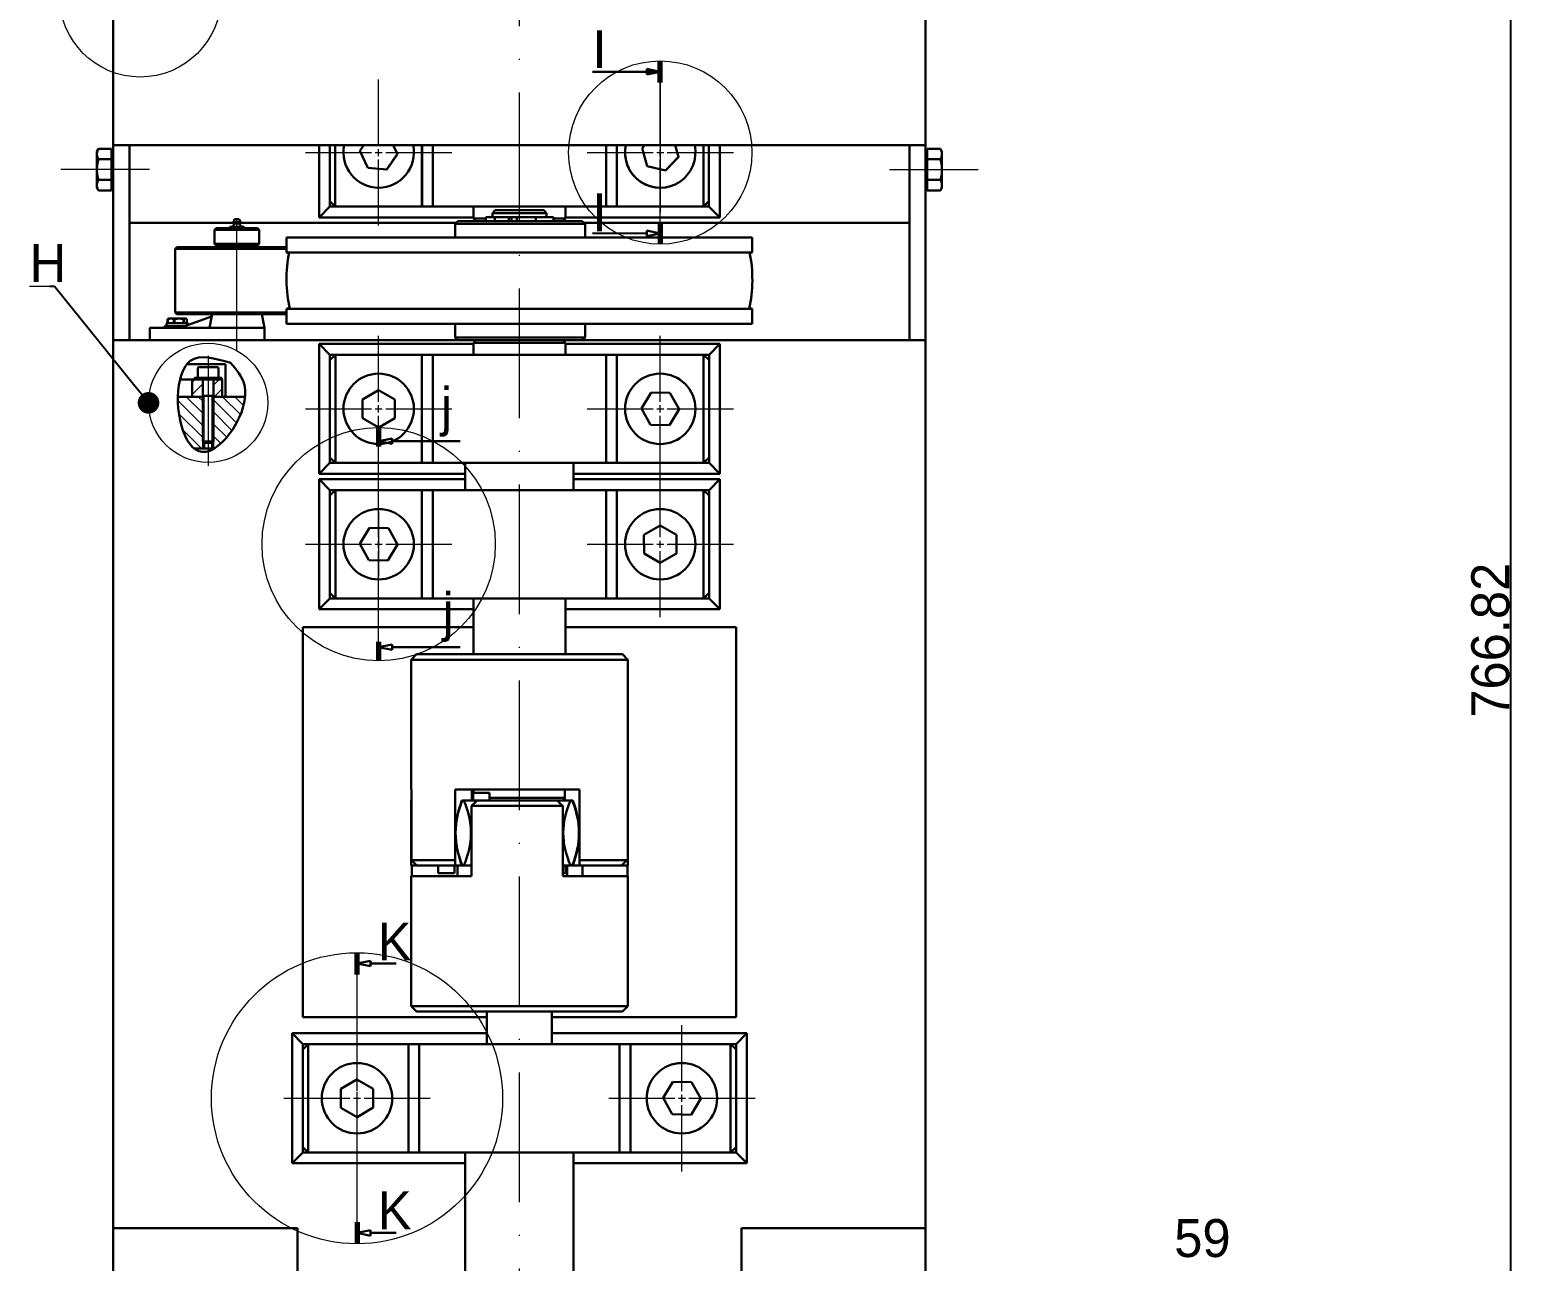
# Model space of a CAD drawing. Header units: millimetres. Extents: x 587 to 10361, y -8386 to 1488.
# Drawn here: x 3575.1 to 3712, y 557 to 670.8 of the extents above; entities that cross this region are included whole.
import ezdxf
from ezdxf import colors
from ezdxf.entities.mleader import LeaderData, LeaderLine
from ezdxf.math import Vec2, Vec3

# ---------------------------------------------------------------- set-up
doc = ezdxf.new("R2010")
doc.units = ezdxf.units.MM
doc.linetypes.add('ACAD_ISO10W100', pattern=[18, 12, -3, 0, -3])
for name, color, linetype, lineweight in [('Bgruba', 130, 'Continuous', 70), ('Cienka', 30, 'Continuous', 0), ('Gruba', 7, 'Continuous', 30), ('Kreskowanie', 10, 'Continuous', 0), ('Przekrój', 50, 'Continuous', 15), ('Symetria', 210, 'ACAD_ISO10W100', 0), ('Widoczne (ISO)', 7, 'Continuous', 30), ('Wymiar', 3, 'Continuous', 20)]:
    doc.layers.add(name, color=color, linetype=linetype, lineweight=lineweight)
doc.dimstyles.get("Standard").update_dxf_attribs({"dimtxt": 2, "dimasz": 1, "dimexe": 0.18, "dimexo": 0.0625, "dimgap": 0.09, "dimtad": 1, "dimzin": 0, "dimdsep": 46, "dimtxsty": 'Standard', "dimcen": 1, "dimadec": 0, "dimazin": 0, "dimtfac": 1, "dimtofl": 0, "dimtmove": 0, "dimatfit": 3, "dimfxl": 1, "dimtolj": 1, "dimtzin": 0, "dimarcsym": 0})
pattern_1 = [(0, (3205.7566, 470.209), (0, 3.4925), [2.54, -0.9525]), (90, (3205.7566, 470.209), (-3.4925, 2e-16), [2.54, -0.9525])]

# ---------------------------------------------------------------- blocks, each defined once
blk = doc.blocks.new('*D58')
at = {"layer": 'Defpoints', "color": 0, "transparency": 16777216}
for p in [(3642.56, 806.1), (3642.56, 422.7), (3711.81, 422.7)]:
    blk.add_point(p, dxfattribs=at)
at = {"layer": 'Wymiar', "color": 0, "lineweight": -2, "transparency": 16777216}
for p, q in [((3642.63, 806.1), (3711.99, 806.1)), ((3711.81, 805.1), (3711.81, 423.7)), ((3642.63, 422.7), (3711.99, 422.7))]:
    blk.add_line(p, q, dxfattribs=at)
at = {"layer": 'Wymiar', "color": 0, "transparency": 16777216}
for points in [[(3711.64, 805.1), (3711.97, 805.1), (3711.81, 806.1)], [(3711.64, 423.7), (3711.97, 423.7), (3711.81, 422.7)]]:
    blk.add_solid(points, dxfattribs=at)
at = {"layer": 'Wymiar', "color": 0, "transparency": 16777216, "insert": (3709.97, 614.4), "char_height": 2, "width": 11.4937, "attachment_point": 5, "rotation": 90}
blk.add_mtext('\\A1;{\\H1.75x;766.82}', dxfattribs=at)
blk = doc.blocks.new('*U61')
at = {"layer": 'Symetria', "color": 0, "transparency": 16777216}
blk.add_line((0, 1.59), (0, -8.56), dxfattribs=at)
blk = doc.blocks.new('*U100')
at = {"layer": 'Symetria', "color": 0, "transparency": 16777216}
for p, q in [((0, 0.65), (0, 6.75)), ((-6.75, 0), (-0.65, 0)), ((0.65, 0), (6.75, 0)), ((0, -6.75), (0, -0.65))]:
    blk.add_line(p, q, dxfattribs=at)
at = {"layer": 'Symetria', "color": 0, "linetype": 'Continuous', "transparency": 16777216}
for p, q in [((-0.325, 0), (0.325, 0)), ((0, -0.325), (0, 0.325))]:
    blk.add_line(p, q, dxfattribs=at)
blk = doc.blocks.new('*U101')
at = {"layer": 'Symetria', "color": 0, "transparency": 16777216}
for p, q in [((0, 0.65), (0, 6.75)), ((-6.75, 0), (-0.65, 0)), ((0.65, 0), (6.75, 0)), ((0, -6.75), (0, -0.65))]:
    blk.add_line(p, q, dxfattribs=at)
at = {"layer": 'Symetria', "color": 0, "linetype": 'Continuous', "transparency": 16777216}
for p, q in [((-0.325, 0), (0.325, 0)), ((0, -0.325), (0, 0.325))]:
    blk.add_line(p, q, dxfattribs=at)
blk = doc.blocks.new('*U102')
at = {"layer": 'Symetria', "color": 0, "transparency": 16777216}
for p, q in [((0, 0.65), (0, 6.75)), ((-6.75, 0), (-0.65, 0)), ((0.65, 0), (6.75, 0)), ((0, -6.75), (0, -0.65))]:
    blk.add_line(p, q, dxfattribs=at)
at = {"layer": 'Symetria', "color": 0, "linetype": 'Continuous', "transparency": 16777216}
for p, q in [((-0.325, 0), (0.325, 0)), ((0, -0.325), (0, 0.325))]:
    blk.add_line(p, q, dxfattribs=at)
blk = doc.blocks.new('*U103')
at = {"layer": 'Symetria', "color": 0, "transparency": 16777216}
for p, q in [((0, 0.65), (0, 6.75)), ((-6.75, 0), (-0.65, 0)), ((0.65, 0), (6.75, 0)), ((0, -6.75), (0, -0.65))]:
    blk.add_line(p, q, dxfattribs=at)
at = {"layer": 'Symetria', "color": 0, "linetype": 'Continuous', "transparency": 16777216}
for p, q in [((-0.325, 0), (0.325, 0)), ((0, -0.325), (0, 0.325))]:
    blk.add_line(p, q, dxfattribs=at)
blk = doc.blocks.new('*U104')
at = {"layer": 'Symetria', "color": 0, "transparency": 16777216}
for p, q in [((0, 0.65), (0, 6.75)), ((-6.75, 0), (-0.65, 0)), ((0.65, 0), (6.75, 0)), ((0, -6.75), (0, -0.65))]:
    blk.add_line(p, q, dxfattribs=at)
at = {"layer": 'Symetria', "color": 0, "linetype": 'Continuous', "transparency": 16777216}
for p, q in [((-0.325, 0), (0.325, 0)), ((0, -0.325), (0, 0.325))]:
    blk.add_line(p, q, dxfattribs=at)
blk = doc.blocks.new('*U105')
at = {"layer": 'Symetria', "color": 0, "transparency": 16777216}
for p, q in [((0, 0.65), (0, 6.75)), ((-6.75, 0), (-0.65, 0)), ((0.65, 0), (6.75, 0)), ((0, -6.75), (0, -0.65))]:
    blk.add_line(p, q, dxfattribs=at)
at = {"layer": 'Symetria', "color": 0, "linetype": 'Continuous', "transparency": 16777216}
for p, q in [((-0.325, 0), (0.325, 0)), ((0, -0.325), (0, 0.325))]:
    blk.add_line(p, q, dxfattribs=at)
blk = doc.blocks.new('*U106')
at = {"layer": 'Symetria', "color": 0, "transparency": 16777216}
for p, q in [((0, 0.65), (0, 6.75)), ((-6.75, 0), (-0.65, 0)), ((0.65, 0), (6.75, 0)), ((0, -6.75), (0, -0.65))]:
    blk.add_line(p, q, dxfattribs=at)
at = {"layer": 'Symetria', "color": 0, "linetype": 'Continuous', "transparency": 16777216}
for p, q in [((-0.325, 0), (0.325, 0)), ((0, -0.325), (0, 0.325))]:
    blk.add_line(p, q, dxfattribs=at)
blk = doc.blocks.new('*U107')
at = {"layer": 'Symetria', "color": 0, "transparency": 16777216}
for p, q in [((0, 0.65), (0, 6.75)), ((-6.75, 0), (-0.65, 0)), ((0.65, 0), (6.75, 0)), ((0, -6.75), (0, -0.65))]:
    blk.add_line(p, q, dxfattribs=at)
at = {"layer": 'Symetria', "color": 0, "linetype": 'Continuous', "transparency": 16777216}
for p, q in [((-0.325, 0), (0.325, 0)), ((0, -0.325), (0, 0.325))]:
    blk.add_line(p, q, dxfattribs=at)
blk = doc.blocks.new('_Dot')
at = {"color": 0, "linetype": 'ByBlock', "lineweight": -2}
blk.add_line((-0.5, 0), (-1, 0), dxfattribs=at)
at = {"color": 0, "linetype": 'ByBlock', "const_width": 0.5}
blk.add_lwpolyline([(-0.25, 0, 1), (0.25, 0, 1)], format="xyb", close=True, dxfattribs=at)
blk = doc.blocks.new('*U195')
at = {"layer": 'Symetria', "color": 0, "transparency": 16777216}
blk.add_line((-4.1, 0), (4.1, 0), dxfattribs=at)
blk = doc.blocks.new('*U196')
at = {"layer": 'Symetria', "color": 0, "transparency": 16777216}
blk.add_line((4.1, 0), (-4.1, 0), dxfattribs=at)
blk = doc.blocks.new('*U197')
at = {"layer": 'Symetria', "color": 0, "transparency": 16777216}
blk.add_line((0, -10.48), (0, 4.13), dxfattribs=at)

msp = doc.modelspace()

# ---------------------------------------------------------------- hatches: boundary and pattern name
at = {"layer": 'Gruba'}
h = msp.add_hatch(dxfattribs=at)
h.set_pattern_fill('ANGLE', color=256, scale=0.5)
h.set_pattern_definition([(0, (3233.753, 537.64), (0, 3.4925), [2.54, -0.9525]), (90, (3233.753, 537.64), (-3.4925, 2e-16), [2.54, -0.9525])])
h.paths.add_polyline_path([(3633.313, 651.974), (3632.064, 652.225), (3632.063, 651.975), (3632.063, 651.725)])
h = msp.add_hatch(dxfattribs=at)
h.set_pattern_fill('ANGLE', color=256, scale=0.5)
h.set_pattern_definition([(0, (3239.0026, 483.4647), (0, 3.4925), [2.54, -0.9525]), (90, (3239.0026, 483.4647), (-3.4925, 2e-16), [2.54, -0.9525])])
h.paths.add_polyline_path([(3607.317, 632.786), (3608.567, 632.536), (3608.567, 632.786), (3608.567, 633.036)])
h = msp.add_hatch(dxfattribs=at)
h.set_pattern_fill('ANGLE', color=256, scale=0.5)
h.set_pattern_definition([(0, (3238.999, 464.4288), (0, 3.4925), [2.54, -0.9525]), (90, (3238.999, 464.4288), (-3.4925, 2e-16), [2.54, -0.9525])])
h.paths.add_polyline_path([(3607.313, 613.751), (3608.563, 613.5), (3608.563, 613.75), (3608.564, 614)])
h = msp.add_hatch(dxfattribs=at)
h.set_pattern_fill('ANGLE', color=256, scale=0.5)
h.set_pattern_definition(pattern_1)
h.paths.add_polyline_path([(3606.567, 584.792), (3605.317, 584.543), (3606.567, 584.292), (3606.567, 584.542)])
h = msp.add_hatch(dxfattribs=at)
h.set_pattern_fill('ANGLE', color=256, scale=0.5)
h.set_pattern_definition(pattern_1)
h.paths.add_polyline_path([(3606.567, 559.415), (3606.567, 559.665), (3606.567, 559.915), (3605.317, 559.664)])
at = {"layer": 'Kreskowanie'}
h = msp.add_hatch(dxfattribs=at)
h.set_pattern_fill('ANSI31', color=256, scale=0.25)
h.set_pattern_definition([(45, (2560.91115, 382.45895), (-0.561266, 0.561266), [])])
h.paths.add_polyline_path([(3592.86, 638.475), (3592.819, 638.475), (3592.069, 638.475), (3592.069, 636.888), (3592.86, 636.888)])
h.paths.add_polyline_path([(3591.069, 638.475), (3590.498, 638.475), (3590.319, 638.475), (3590.082, 638.475), (3590.082, 636.888), (3591.069, 636.888)])
h = msp.add_hatch(dxfattribs=at)
h.set_pattern_fill('ANSI31', color=256, scale=0.25, angle=90)
h.set_pattern_definition([(135, (2560.91115, 382.45895), (-0.561266, -0.561266), [])])
edge = h.paths.add_edge_path()
edge.add_line((3591.069, 636.888), (3590.082, 636.888))
edge.add_line((3590.082, 636.888), (3588.774, 636.888))
edge.add_spline(control_points=[(3588.774, 636.888), (3588.726, 634.957), (3589.302, 632.886), (3590.272, 632.103)], knot_values=[14.0149979, 14.0149979, 14.0149979, 14.0149979, 23.2195202, 23.2195202, 23.2195202, 23.2195202], degree=3, periodic=0)
edge.add_line((3590.272, 632.103), (3591.069, 632.103))
edge.add_line((3591.069, 632.103), (3591.069, 632.748))
edge.add_line((3591.069, 632.748), (3591.069, 632.748))
edge.add_line((3591.069, 632.748), (3591.069, 636.888))
edge = h.paths.add_edge_path()
edge.add_spline(control_points=[(3592.121, 632.103), (3593.452, 632.908), (3594.816, 635.066), (3594.983, 636.888)], knot_values=[28.1741639, 28.1741639, 28.1741639, 28.1741639, 37.9588114, 37.9588114, 37.9588114, 37.9588114], degree=3, periodic=0)
edge.add_line((3594.983, 636.888), (3592.86, 636.888))
edge.add_line((3592.86, 636.888), (3592.069, 636.888))
edge.add_line((3592.069, 636.888), (3592.069, 632.748))
edge.add_line((3592.069, 632.748), (3592.069, 632.103))
edge.add_line((3592.069, 632.103), (3592.121, 632.103))
at = {"layer": 'Przekrój'}
h = msp.add_hatch(color=0, dxfattribs=at)
h.dxf.hatch_style = 1
h.paths.add_polyline_path([(3633.313, 666.903), (3632.063, 667.152), (3632.063, 666.902), (3632.064, 666.652)])

# ---------------------------------------------------------------- linework, layer by layer
at = {"layer": 'Bgruba'}
for p, q in [((3633.313, 665.903), (3633.313, 667.903)), ((3633.313, 652.974), (3633.313, 650.974)), ((3607.317, 632.286), (3607.317, 634.036)), ((3607.314, 614.251), (3607.314, 612.501)), ((3605.317, 583.543), (3605.317, 585.543)), ((3605.317, 560.664), (3605.317, 558.664))]:
    msp.add_line(p, q, dxfattribs=at)
at = {"layer": 'Cienka'}
for p, q in [((3591.191, 632.625), (3591.191, 636.975)), ((3591.946, 632.625), (3591.946, 636.975)), ((3591.069, 632.103), (3591.069, 632.748)), ((3592.069, 632.748), (3592.069, 632.103))]:
    msp.add_line(p, q, dxfattribs=at)
at = {"layer": 'Gruba'}
for p, q in [((3582.814, 660.103), (3582.814, 720.103)), ((3657.814, 720.103), (3657.814, 660.103)), ((3627.056, 666.9), (3632.063, 666.902)), ((3633.313, 666.903), (3632.063, 667.152)), ((3632.063, 667.152), (3632.063, 666.902)), ((3632.063, 666.902), (3632.064, 666.652)), ((3632.064, 666.652), (3633.313, 666.903)), ((3582.814, 642.103), (3582.814, 660.103)), ((3657.814, 660.103), (3582.814, 660.103)), ((3584.314, 642.103), (3584.314, 660.103)), ((3601.81, 660.103), (3601.81, 653.438)), ((3602.81, 660.103), (3602.81, 654.938)), ((3602.81, 654.438), (3602.81, 660.103)), ((3602.813, 654.938), (3602.813, 660.103)), ((3603.313, 660.103), (3603.313, 654.438)), ((3605.589, 659.583), (3605.95, 660.103)), ((3608.66, 660.103), (3609.041, 659.294)), ((3611.313, 654.438), (3611.313, 660.103)), ((3611.316, 654.438), (3611.316, 660.103)), ((3612.317, 660.103), (3612.317, 654.438)), ((3628.317, 654.438), (3628.317, 660.103)), ((3629.316, 660.103), (3629.316, 654.438)), ((3631.632, 659.85), (3631.875, 660.103)), ((3632.117, 658.187), (3631.632, 659.85)), ((3634.683, 660.103), (3634.997, 659.027)), ((3637.313, 654.438), (3637.313, 660.103)), ((3637.813, 660.103), (3637.813, 654.938)), ((3638.81, 653.438), (3638.81, 660.103)), ((3656.314, 642.103), (3656.314, 660.103)), ((3657.814, 642.103), (3657.814, 660.103)), ((3582.659, 659.33), (3582.814, 659.33)), ((3606.327, 658.016), (3605.589, 659.583)), ((3609.041, 659.294), (3608.053, 657.871)), ((3609.04, 659.294), (3609.041, 659.294)), ((3634.997, 659.027), (3633.8, 657.776)), ((3634.997, 659.027), (3634.997, 659.027)), ((3657.968, 659.33), (3657.814, 659.33)), ((3608.053, 657.871), (3606.327, 658.016)), ((3633.8, 657.776), (3632.117, 658.187)), ((3582.659, 656.39), (3582.814, 656.39)), ((3607.315, 656.188), (3607.313, 656.188)), ((3633.315, 656.188), (3633.313, 656.188)), ((3657.968, 656.39), (3657.814, 656.39)), ((3601.81, 653.438), (3602.81, 654.438)), ((3602.81, 654.938), (3602.813, 654.938)), ((3603.31, 654.438), (3602.81, 654.938)), ((3603.31, 654.438), (3602.81, 654.438)), ((3602.813, 654.938), (3603.313, 654.438)), ((3603.313, 654.438), (3603.31, 654.438)), ((3603.313, 654.438), (3611.313, 654.438)), ((3611.316, 654.438), (3611.313, 654.438)), ((3612.317, 654.438), (3611.316, 654.438)), ((3612.317, 654.438), (3628.317, 654.438)), ((3616.064, 653.353), (3616.064, 654.438)), ((3624.564, 653.353), (3624.564, 654.438)), ((3629.316, 654.438), (3628.317, 654.438)), ((3629.316, 654.438), (3637.313, 654.438)), ((3637.313, 654.438), (3637.813, 654.938)), ((3637.81, 654.438), (3637.313, 654.438)), ((3637.81, 654.935), (3637.81, 654.438)), ((3637.81, 654.935), (3637.81, 654.438)), ((3638.81, 653.438), (3637.81, 654.438)), ((3594.008, 653.273), (3593.897, 653.019)), ((3594.558, 653.019), (3593.897, 653.019)), ((3593.974, 652.892), (3593.897, 653.019)), ((3594.447, 653.273), (3594.008, 653.273)), ((3594.447, 653.273), (3594.558, 653.019)), ((3594.482, 652.892), (3594.558, 653.019)), ((3601.81, 653.438), (3616.064, 653.438)), ((3614.616, 653.103), (3614.366, 652.853)), ((3614.616, 653.103), (3626.116, 653.103)), ((3616.064, 653.353), (3617.215, 653.353)), ((3616.314, 653.103), (3616.064, 653.353)), ((3617.215, 653.453), (3618.028, 653.453)), ((3617.215, 653.103), (3617.215, 653.453)), ((3618.064, 654.103), (3617.814, 653.853)), ((3622.814, 653.853), (3617.814, 653.853)), ((3617.814, 653.853), (3617.814, 653.453)), ((3618.028, 653.453), (3618.795, 653.453)), ((3618.028, 653.103), (3618.028, 653.453)), ((3618.064, 654.103), (3622.564, 654.103)), ((3619.344, 653.453), (3618.795, 653.453)), ((3619.574, 653.453), (3619.344, 653.453)), ((3619.344, 653.103), (3619.344, 653.453)), ((3620.085, 653.453), (3619.574, 653.453)), ((3619.59, 653.103), (3619.59, 653.453)), ((3620.664, 653.453), (3620.085, 653.453)), ((3620.085, 653.103), (3620.085, 653.453)), ((3620.664, 653.453), (3621.749, 653.453)), ((3621.821, 653.453), (3621.749, 653.453)), ((3621.821, 653.103), (3621.821, 653.453)), ((3621.821, 653.453), (3623.465, 653.453)), ((3622.564, 654.103), (3622.814, 653.853)), ((3622.814, 653.853), (3622.814, 653.453)), ((3623.465, 653.103), (3623.465, 653.453)), ((3623.465, 653.353), (3624.564, 653.353)), ((3624.314, 653.103), (3624.564, 653.353)), ((3624.564, 653.438), (3638.81, 653.438)), ((3626.116, 653.103), (3626.366, 652.853)), ((3584.314, 652.938), (3593.945, 652.938)), ((3592.323, 652.445), (3592.164, 652.287)), ((3596.291, 652.287), (3592.164, 652.287)), ((3592.164, 651.017), (3592.164, 652.287)), ((3592.323, 652.445), (3596.133, 652.445)), ((3594.887, 652.572), (3593.568, 652.572)), ((3593.568, 652.445), (3593.568, 652.572)), ((3594.482, 652.892), (3593.974, 652.892)), ((3594.51, 652.938), (3614.451, 652.938)), ((3594.887, 652.445), (3594.887, 652.572)), ((3596.133, 652.445), (3596.291, 652.287)), ((3596.291, 651.017), (3596.291, 652.287)), ((3614.366, 652.853), (3614.366, 651.603)), ((3626.366, 652.853), (3614.366, 652.853)), ((3626.281, 652.938), (3656.314, 652.938)), ((3626.366, 652.853), (3626.366, 651.603)), ((3627.056, 651.977), (3632.063, 651.975)), ((3632.063, 651.975), (3632.064, 652.225)), ((3632.063, 651.725), (3632.063, 651.975)), ((3633.313, 651.974), (3632.063, 651.725)), ((3632.064, 652.225), (3633.313, 651.974)), ((3588.671, 650.699), (3588.513, 650.54)), ((3598.814, 650.54), (3588.513, 650.54)), ((3588.513, 650.54), (3588.513, 644.667)), ((3588.671, 650.699), (3598.814, 650.699)), ((3592.164, 651.017), (3596.291, 651.017)), ((3592.323, 650.858), (3592.164, 651.017)), ((3596.133, 650.858), (3592.323, 650.858)), ((3592.958, 650.699), (3592.958, 650.858)), ((3595.498, 650.699), (3595.498, 650.858)), ((3596.133, 650.858), (3596.291, 651.017)), ((3598.814, 651.603), (3641.814, 651.603)), ((3598.814, 651.603), (3598.814, 650.216)), ((3641.814, 651.603), (3641.814, 650.216)), ((3598.814, 650.216), (3641.814, 650.216)), ((3599.034, 650.144), (3598.814, 650.216)), ((3641.578, 650.144), (3641.799, 650.216)), ((3599.092, 645.081), (3598.814, 644.991)), ((3598.814, 644.991), (3641.814, 644.991)), ((3598.814, 644.991), (3598.814, 643.603)), ((3599.112, 644.991), (3641.516, 644.991)), ((3641.535, 645.081), (3641.814, 644.991)), ((3641.814, 644.991), (3641.814, 643.603)), ((3587.737, 643.657), (3587.737, 643.426)), ((3587.76, 643.68), (3589.684, 643.68)), ((3587.831, 643.68), (3587.831, 644.04)), ((3587.831, 644.04), (3587.84, 644.04)), ((3587.84, 644.04), (3587.84, 643.68)), ((3587.952, 644.117), (3587.883, 644.077)), ((3587.952, 644.117), (3589.492, 644.117)), ((3588.408, 643.68), (3588.408, 644.04)), ((3588.408, 644.04), (3588.45, 644.04)), ((3588.45, 644.04), (3588.45, 643.68)), ((3588.513, 644.667), (3598.814, 644.667)), ((3588.671, 644.508), (3588.513, 644.667)), ((3598.814, 644.508), (3588.671, 644.508)), ((3591.895, 644.306), (3588.982, 643.238)), ((3589.299, 643.68), (3589.299, 644.04)), ((3589.299, 644.04), (3589.333, 644.04)), ((3589.333, 644.04), (3589.333, 643.68)), ((3589.492, 644.117), (3589.561, 644.077)), ((3589.613, 643.68), (3589.613, 644.04)), ((3589.708, 643.657), (3589.708, 643.504)), ((3591.934, 644.508), (3591.688, 643.238)), ((3596.521, 644.508), (3596.768, 643.238)), ((3598.814, 643.603), (3641.814, 643.603)), ((3614.366, 643.603), (3614.366, 642.353)), ((3626.366, 643.603), (3626.366, 642.353)), ((3582.814, 642.103), (3614.616, 642.103)), ((3582.814, 642.103), (3582.814, 560.103)), ((3586.587, 643.238), (3586.182, 643.238)), ((3586.182, 643.238), (3586.182, 642.103)), ((3586.587, 643.238), (3592.093, 643.238)), ((3589.432, 643.403), (3587.551, 643.403)), ((3587.551, 643.403), (3587.551, 643.238)), ((3596.768, 643.238), (3592.093, 643.238)), ((3596.768, 643.238), (3596.768, 642.103)), ((3614.366, 642.353), (3626.366, 642.353)), ((3614.616, 642.103), (3614.366, 642.353)), ((3626.116, 642.103), (3614.616, 642.103)), ((3616.314, 642.103), (3616.064, 641.853)), ((3624.314, 642.103), (3624.564, 641.853)), ((3626.116, 642.103), (3626.366, 642.353)), ((3626.116, 642.103), (3657.814, 642.103)), ((3657.814, 642.103), (3657.814, 560.103)), ((3601.814, 641.768), (3601.814, 629.768)), ((3616.064, 641.768), (3601.814, 641.768)), ((3601.814, 641.768), (3602.814, 640.768)), ((3603.314, 640.768), (3602.814, 640.268)), ((3602.814, 640.768), (3603.314, 640.768)), ((3602.814, 640.268), (3602.814, 640.768)), ((3611.314, 640.768), (3603.314, 640.768)), ((3603.314, 640.768), (3603.314, 630.768)), ((3611.314, 640.768), (3612.314, 640.768)), ((3611.314, 630.768), (3611.314, 640.768)), ((3628.314, 640.768), (3612.314, 640.768)), ((3612.314, 640.768), (3612.314, 630.768)), ((3624.564, 641.853), (3616.064, 641.853)), ((3616.064, 641.853), (3616.064, 640.768)), ((3624.564, 641.853), (3624.564, 640.768)), ((3638.814, 641.768), (3624.564, 641.768)), ((3628.314, 640.768), (3629.314, 640.768)), ((3628.314, 630.768), (3628.314, 640.768)), ((3637.314, 640.768), (3629.314, 640.768)), ((3629.314, 640.768), (3629.314, 630.768)), ((3637.814, 640.268), (3637.314, 640.768)), ((3637.314, 630.768), (3637.314, 640.768)), ((3637.314, 640.768), (3637.814, 640.768)), ((3638.814, 641.768), (3637.814, 640.768)), ((3637.814, 640.768), (3637.814, 640.268)), ((3638.814, 629.768), (3638.814, 641.768)), ((3593.162, 639.88), (3589.597, 639.88)), ((3590.619, 639.525), (3590.619, 638.625)), ((3590.719, 639.625), (3592.419, 639.625)), ((3592.519, 639.525), (3592.519, 638.625)), ((3593.162, 636.888), (3593.162, 639.88)), ((3602.814, 631.268), (3602.814, 640.268)), ((3637.814, 640.268), (3637.814, 631.268)), ((3590.082, 638.475), (3588.973, 638.475)), ((3590.319, 638.475), (3590.082, 638.475)), ((3590.082, 638.475), (3590.082, 636.888)), ((3590.319, 638.625), (3592.819, 638.625)), ((3590.319, 638.475), (3590.319, 638.625)), ((3590.319, 638.475), (3590.498, 638.475)), ((3590.498, 638.475), (3592.069, 638.475)), ((3591.069, 638.475), (3591.069, 632.748)), ((3592.069, 638.475), (3592.069, 632.748)), ((3592.069, 638.475), (3592.819, 638.475)), ((3592.819, 638.475), (3592.819, 638.625)), ((3592.86, 638.475), (3592.819, 638.475)), ((3592.86, 636.888), (3592.86, 638.475)), ((3590.082, 636.888), (3588.774, 636.888)), ((3590.082, 636.888), (3591.069, 636.888)), ((3591.069, 636.975), (3592.069, 636.975)), ((3592.069, 636.888), (3592.069, 632.748)), ((3592.069, 636.888), (3592.86, 636.888)), ((3592.86, 636.888), (3594.983, 636.888)), ((3605.812, 636.632), (3607.31, 637.501)), ((3605.815, 634.899), (3605.812, 636.632)), ((3607.31, 637.501), (3608.812, 636.637)), ((3608.812, 636.637), (3608.815, 634.905)), ((3631.582, 635.801), (3632.476, 637.284)), ((3632.476, 637.284), (3634.207, 637.252)), ((3634.207, 637.252), (3635.045, 635.736)), ((3632.42, 634.285), (3631.582, 635.801)), ((3635.045, 635.736), (3634.152, 634.253)), ((3607.317, 634.036), (3605.815, 634.899)), ((3608.815, 634.905), (3607.317, 634.036)), ((3634.152, 634.253), (3632.42, 634.285)), ((3591.069, 632.748), (3592.069, 632.748)), ((3591.191, 632.625), (3591.069, 632.748)), ((3591.946, 632.625), (3591.191, 632.625)), ((3591.191, 632.625), (3591.191, 632.103)), ((3591.946, 632.625), (3592.069, 632.748)), ((3591.946, 632.625), (3591.946, 632.103)), ((3607.317, 632.786), (3608.567, 633.036)), ((3608.567, 632.536), (3607.317, 632.786)), ((3608.567, 633.036), (3608.567, 632.786)), ((3614.829, 632.785), (3608.567, 632.786)), ((3608.567, 632.786), (3608.567, 632.536)), ((3591.069, 632.103), (3590.272, 632.103)), ((3592.069, 632.103), (3591.069, 632.103)), ((3592.069, 632.103), (3592.121, 632.103)), ((3602.814, 631.268), (3603.314, 630.768)), ((3602.814, 630.768), (3602.814, 631.268)), ((3637.314, 630.768), (3637.814, 631.268)), ((3637.814, 631.268), (3637.814, 630.768)), ((3602.814, 630.768), (3601.814, 629.768)), ((3601.814, 629.768), (3615.314, 629.768)), ((3603.314, 630.768), (3602.814, 630.768)), ((3603.314, 630.768), (3611.314, 630.768)), ((3612.314, 630.768), (3611.314, 630.768)), ((3612.314, 630.768), (3628.314, 630.768)), ((3615.314, 630.768), (3615.314, 628.268)), ((3625.314, 630.768), (3625.314, 628.268)), ((3625.314, 629.768), (3638.814, 629.768)), ((3629.314, 630.768), (3628.314, 630.768)), ((3629.314, 630.768), (3637.314, 630.768)), ((3637.814, 630.768), (3637.314, 630.768)), ((3638.814, 629.768), (3637.814, 630.768)), ((3601.814, 629.268), (3601.814, 617.268)), ((3615.314, 629.268), (3601.814, 629.268)), ((3601.814, 629.268), (3602.814, 628.268)), ((3638.814, 629.268), (3625.314, 629.268)), ((3638.814, 629.268), (3637.814, 628.268)), ((3638.814, 617.268), (3638.814, 629.268)), ((3603.314, 628.268), (3602.814, 627.768)), ((3602.814, 628.268), (3603.314, 628.268)), ((3602.814, 627.768), (3602.814, 628.268)), ((3602.814, 618.768), (3602.814, 627.768)), ((3611.314, 628.268), (3603.314, 628.268)), ((3603.314, 628.268), (3603.314, 618.268)), ((3611.314, 628.268), (3612.314, 628.268)), ((3611.314, 618.268), (3611.314, 628.268)), ((3628.314, 628.268), (3612.314, 628.268)), ((3612.314, 628.268), (3612.314, 618.268)), ((3628.314, 628.268), (3629.314, 628.268)), ((3628.314, 618.268), (3628.314, 628.268)), ((3637.314, 628.268), (3629.314, 628.268)), ((3629.314, 628.268), (3629.314, 618.268)), ((3637.814, 627.768), (3637.314, 628.268)), ((3637.314, 618.268), (3637.314, 628.268)), ((3637.314, 628.268), (3637.814, 628.268)), ((3637.814, 628.268), (3637.814, 627.768)), ((3637.814, 627.768), (3637.814, 618.768)), ((3605.582, 623.301), (3606.476, 624.784)), ((3606.476, 624.784), (3608.207, 624.752)), ((3608.207, 624.752), (3609.045, 623.236)), ((3631.812, 624.132), (3633.31, 625.001)), ((3633.31, 625.001), (3634.812, 624.137)), ((3606.42, 621.785), (3605.582, 623.301)), ((3609.045, 623.236), (3608.152, 621.753)), ((3631.815, 622.399), (3631.812, 624.132)), ((3634.812, 624.137), (3634.815, 622.405)), ((3608.152, 621.753), (3606.42, 621.785)), ((3633.317, 621.536), (3631.815, 622.399)), ((3634.815, 622.405), (3633.317, 621.536)), ((3601.814, 617.268), (3602.814, 618.268)), ((3602.814, 618.768), (3603.314, 618.268)), ((3602.814, 618.268), (3602.814, 618.768)), ((3603.314, 618.268), (3602.814, 618.268)), ((3603.314, 618.268), (3611.314, 618.268)), ((3612.314, 618.268), (3611.314, 618.268)), ((3612.314, 618.268), (3628.314, 618.268)), ((3616.064, 618.268), (3616.064, 613.103)), ((3624.564, 618.268), (3624.564, 613.103)), ((3629.314, 618.268), (3628.314, 618.268)), ((3629.314, 618.268), (3637.314, 618.268)), ((3637.314, 618.268), (3637.814, 618.768)), ((3637.814, 618.268), (3637.314, 618.268)), ((3637.814, 618.768), (3637.814, 618.268)), ((3637.814, 618.268), (3638.814, 617.268)), ((3601.814, 617.268), (3616.064, 617.268)), ((3624.564, 617.268), (3638.814, 617.268)), ((3600.314, 579.603), (3600.314, 615.603)), ((3600.314, 615.603), (3616.064, 615.603)), ((3624.564, 615.603), (3640.314, 615.603)), ((3640.314, 615.603), (3640.314, 579.603)), ((3607.313, 613.751), (3608.564, 614)), ((3608.563, 613.5), (3607.313, 613.751)), ((3608.564, 614), (3608.563, 613.75)), ((3614.829, 613.748), (3608.563, 613.75)), ((3608.563, 613.75), (3608.563, 613.5)), ((3610.814, 613.103), (3610.314, 612.603)), ((3630.314, 612.603), (3610.314, 612.603)), ((3610.314, 600.603), (3610.314, 612.603)), ((3629.814, 613.103), (3610.814, 613.103)), ((3629.814, 613.103), (3630.314, 612.603)), ((3630.306, 594.262), (3630.314, 612.603)), ((3610.334, 600.603), (3610.314, 600.603)), ((3610.334, 600.603), (3610.334, 594.103)), ((3614.371, 594.103), (3614.371, 600.603)), ((3625.861, 600.603), (3614.371, 600.603)), ((3615.913, 600.603), (3615.913, 599.603)), ((3617.548, 600.303), (3616.048, 600.303)), ((3616.048, 600.303), (3616.048, 599.603)), ((3616.064, 600.603), (3616.064, 600.303)), ((3617.548, 600.303), (3617.548, 599.603)), ((3617.548, 599.853), (3624.512, 599.853)), ((3624.314, 599.603), (3624.512, 599.802)), ((3624.512, 599.603), (3624.512, 600.603)), ((3625.861, 600.603), (3625.861, 594.103)), ((3610.334, 599.603), (3610.315, 599.603)), ((3615.028, 599.603), (3615.004, 599.603)), ((3615.028, 599.603), (3615.185, 599.603)), ((3616.411, 599.603), (3615.185, 599.603)), ((3615.882, 599.103), (3615.882, 592.603)), ((3615.882, 599.103), (3624.307, 599.103)), ((3616.411, 599.603), (3623.794, 599.603)), ((3625.022, 599.603), (3623.794, 599.603)), ((3624.307, 592.603), (3624.307, 599.103)), ((3625.022, 599.603), (3625.183, 599.603)), ((3625.237, 599.603), (3625.183, 599.603)), ((3610.861, 593.603), (3610.315, 593.603)), ((3614.371, 594.103), (3610.334, 594.103)), ((3610.377, 592.603), (3610.377, 593.603)), ((3614.398, 593.603), (3610.861, 593.603)), ((3612.816, 593.603), (3612.816, 592.903)), ((3614.316, 592.903), (3612.816, 592.903)), ((3614.316, 593.603), (3614.316, 592.903)), ((3615.004, 593.603), (3614.398, 593.603)), ((3614.581, 593.603), (3614.581, 592.603)), ((3615.028, 593.603), (3615.004, 593.603)), ((3615.028, 593.603), (3615.185, 593.603)), ((3615.882, 593.603), (3615.185, 593.603)), ((3625.022, 593.603), (3624.307, 593.603)), ((3624.579, 592.903), (3624.307, 592.903)), ((3624.579, 593.603), (3624.579, 592.903)), ((3624.714, 593.603), (3624.714, 592.603)), ((3625.022, 593.603), (3625.183, 593.603)), ((3625.237, 593.603), (3625.183, 593.603)), ((3625.863, 593.603), (3625.237, 593.603)), ((3630.25, 594.103), (3625.861, 594.103)), ((3629.709, 593.603), (3625.863, 593.603)), ((3626.125, 592.603), (3626.125, 593.603)), ((3630.308, 593.603), (3629.709, 593.603)), ((3630.293, 593.603), (3630.293, 592.603)), ((3630.308, 593.603), (3630.312, 593.603)), ((3610.314, 592.603), (3615.882, 592.603)), ((3610.314, 592.603), (3610.314, 580.603)), ((3624.307, 592.603), (3630.314, 592.603)), ((3630.314, 592.603), (3630.314, 580.603)), ((3605.317, 584.543), (3606.567, 584.792)), ((3606.567, 584.792), (3606.567, 584.542)), ((3606.567, 584.292), (3605.317, 584.543)), ((3608.936, 584.541), (3606.567, 584.542)), ((3606.567, 584.542), (3606.567, 584.292)), ((3610.314, 580.603), (3630.314, 580.603)), ((3610.814, 580.103), (3610.314, 580.603)), ((3629.814, 580.103), (3630.314, 580.603)), ((3617.314, 579.603), (3600.314, 579.603)), ((3610.814, 580.103), (3629.814, 580.103)), ((3617.314, 580.103), (3617.314, 577.103)), ((3623.314, 580.103), (3623.314, 577.103)), ((3640.314, 579.603), (3623.314, 579.603)), ((3617.314, 578.103), (3599.314, 578.103)), ((3599.314, 578.103), (3600.314, 577.103)), ((3599.314, 578.103), (3599.314, 566.103)), ((3641.314, 578.103), (3623.314, 578.103)), ((3641.314, 578.103), (3640.314, 577.103)), ((3641.314, 566.103), (3641.314, 578.103)), ((3600.814, 577.103), (3600.314, 576.603)), ((3600.314, 577.103), (3600.814, 577.103)), ((3600.314, 576.603), (3600.314, 577.103)), ((3600.314, 567.603), (3600.314, 576.603)), ((3610.064, 577.103), (3600.814, 577.103)), ((3600.814, 577.103), (3600.814, 567.103)), ((3610.064, 577.103), (3611.064, 577.103)), ((3610.064, 567.103), (3610.064, 577.103)), ((3629.564, 577.103), (3611.064, 577.103)), ((3611.064, 577.103), (3611.064, 567.103)), ((3629.564, 577.103), (3630.564, 577.103)), ((3629.564, 567.103), (3629.564, 577.103)), ((3639.814, 577.103), (3630.564, 577.103)), ((3630.564, 577.103), (3630.564, 567.103)), ((3640.314, 576.603), (3639.814, 577.103)), ((3639.814, 567.103), (3639.814, 577.103)), ((3639.814, 577.103), (3640.314, 577.103)), ((3640.314, 577.103), (3640.314, 576.603)), ((3640.314, 576.603), (3640.314, 567.603)), ((3603.812, 572.967), (3605.31, 573.836)), ((3605.31, 573.836), (3606.812, 572.972)), ((3633.582, 572.136), (3634.476, 573.619)), ((3634.476, 573.619), (3636.207, 573.587)), ((3603.815, 571.234), (3603.812, 572.967)), ((3606.812, 572.972), (3606.815, 571.24)), ((3636.207, 573.587), (3637.045, 572.071)), ((3605.317, 570.371), (3603.815, 571.234)), ((3606.815, 571.24), (3605.317, 570.371)), ((3634.42, 570.62), (3633.582, 572.136)), ((3637.045, 572.071), (3636.152, 570.588)), ((3636.152, 570.588), (3634.42, 570.62)), ((3599.314, 566.103), (3600.314, 567.103)), ((3600.314, 567.603), (3600.814, 567.103)), ((3600.314, 567.103), (3600.314, 567.603)), ((3600.814, 567.103), (3600.314, 567.103)), ((3600.814, 567.103), (3610.064, 567.103)), ((3611.064, 567.103), (3610.064, 567.103)), ((3611.064, 567.103), (3629.564, 567.103)), ((3615.314, 567.103), (3615.314, 546.537)), ((3625.314, 567.103), (3625.314, 546.537)), ((3630.564, 567.103), (3629.564, 567.103)), ((3630.564, 567.103), (3639.814, 567.103)), ((3639.814, 567.103), (3640.314, 567.603)), ((3640.314, 567.103), (3639.814, 567.103)), ((3640.314, 567.603), (3640.314, 567.103)), ((3640.314, 567.103), (3641.314, 566.103)), ((3599.314, 566.103), (3615.314, 566.103)), ((3625.314, 566.103), (3641.314, 566.103)), ((3599.814, 560.103), (3582.814, 560.103)), ((3582.814, 560.103), (3582.814, 544.448)), ((3599.814, 541.037), (3599.814, 560.103)), ((3606.567, 559.915), (3605.317, 559.664)), ((3606.567, 559.665), (3606.567, 559.915)), ((3657.814, 560.103), (3640.814, 560.103)), ((3640.814, 560.103), (3640.814, 541.037)), ((3657.814, 544.448), (3657.814, 560.103)), ((3605.317, 559.664), (3606.567, 559.415)), ((3608.936, 559.666), (3606.567, 559.665)), ((3606.567, 559.415), (3606.567, 559.665))]:
    msp.add_line(p, q, dxfattribs=at)
for centre in [(3607.314, 635.768), (3633.314, 635.768), (3607.314, 623.268), (3633.314, 623.268), (3605.314, 572.103), (3635.314, 572.103)]:
    msp.add_circle(centre, 3.25, dxfattribs=at)
for centre, radius, start, end in [((3607.313, 659.438), 3.25, 168.19301, 270.00003), ((3607.313, 659.438), 3.25, 270.00003, 11.80698), ((3633.313, 659.438), 3.25, 168.19301, 270.00003), ((3633.313, 659.438), 3.25, 168.19302, 11.80698), ((3593.656, 652.89), 0.318, 270, 0.28648), ((3594.799, 652.89), 0.318, 179.71352, 270), ((3611.655, 647.756), 12.845, 168.95895, 192.43047), ((3629.316, 647.716), 12.5, 347.40954, 11.53696), ((3587.76, 643.657), 0.0231, 90, 180), ((3587.76, 643.426), 0.0231, 180, 270), ((3589.684, 643.657), 0.0231, 0, 90), ((3590.719, 639.525), 0.1, 90, 180), ((3592.419, 639.525), 0.1, 0, 90)]:
    msp.add_arc(centre, radius, start, end, dxfattribs=at)
for points, weights in [([(3609.04, 659.294), (3608.836, 659.728), (3608.659, 660.103)], [1, 1.08011468873, 1.07725147166]), ([(3634.997, 659.027), (3634.829, 659.6), (3634.683, 660.103)], [1, 1.10172335224, 1.06967030655]), ([(3608.052, 657.871), (3608.546, 658.583), (3609.04, 659.294)], [1.0000095776, 1.15469574943, 1]), ([(3633.799, 657.776), (3634.398, 658.402), (3634.997, 659.027)], [1.00002725781, 1.15468690827, 1]), ([(3587.831, 644.04), (3587.858, 644.063), (3587.883, 644.077)], [1.75202501937, 1.79396171089, 1.82142402557]), ([(3588.408, 644.04), (3588.124, 644.16), (3587.84, 644.04)], [1.75202501937, 1.99503183281, 1.75202501937]), ([(3589.299, 644.04), (3588.874, 644.16), (3588.45, 644.04)], [1.75202501937, 1.99503183281, 1.75202501937]), ([(3589.613, 644.04), (3589.473, 644.16), (3589.333, 644.04)], [1.75202501937, 1.99503183281, 1.75202501937])]:
    msp.add_rational_spline(points, weights, degree=2, dxfattribs=at)
msp.add_spline([(3593.641, 640.009), (3589.922, 640.2), (3588.973, 638.475), (3591.015, 631.784), (3594.917, 637.977), (3593.641, 640.009)], degree=3, dxfattribs=at)
for points, knots in [([(3610.321, 594.262), (3610.323, 594.566), (3610.323, 594.876), (3610.317, 595.934), (3610.312, 596.685), (3610.321, 597.939), (3610.325, 598.448), (3610.321, 598.944)], [0, 0, 0, 0, 0.18542719, 0.18542719, 0.63546063, 0.63546063, 0.93834886, 0.93834886, 0.93834886, 0.93834886]), ([(3615.004, 593.603), (3614.657, 594.514), (3614.439, 595.496), (3614.407, 597.31), (3614.54, 598.159), (3614.85, 599.178), (3614.924, 599.392), (3615.004, 599.603)], [0, 0, 0, 0, 0.5852725, 0.5852725, 1.0885325, 1.0885325, 1.2243666, 1.2243666, 1.2243666, 1.2243666]), ([(3625.237, 599.603), (3625.59, 598.681), (3625.808, 597.685), (3625.83, 595.851), (3625.691, 594.996), (3625.379, 593.992), (3625.311, 593.796), (3625.237, 593.603)], [0, 0, 0, 0, 0.5930443, 0.5930443, 1.100147, 1.100147, 1.2242252, 1.2242252, 1.2242252, 1.2242252])]:
    msp.add_open_spline(points, degree=3, knots=knots, dxfattribs=at)
for points in [[(3610.315, 599.603), (3610.336, 597.603), (3610.336, 595.603), (3610.315, 593.603)], [(3615.028, 599.603), (3614.219, 597.603), (3614.219, 595.603), (3615.028, 593.603)], [(3615.185, 599.603), (3616.04, 597.603), (3616.04, 595.603), (3615.185, 593.603)], [(3616.411, 599.603), (3616.241, 599.434), (3616.064, 599.267), (3615.882, 599.103)], [(3623.794, 599.603), (3623.958, 599.434), (3624.13, 599.267), (3624.307, 599.103)], [(3625.022, 599.603), (3624.145, 597.603), (3624.145, 595.603), (3625.022, 593.603)], [(3625.183, 599.603), (3626.018, 597.603), (3626.018, 595.603), (3625.183, 593.603)], [(3630.306, 594.262), (3630.308, 594.043), (3630.31, 593.823), (3630.312, 593.603)], [(3610.861, 593.603), (3610.682, 593.773), (3610.506, 593.94), (3610.334, 594.103)], [(3614.398, 593.603), (3614.379, 593.773), (3614.37, 593.94), (3614.371, 594.103)], [(3625.861, 594.103), (3625.872, 593.94), (3625.873, 593.773), (3625.863, 593.603)], [(3629.709, 593.603), (3629.893, 593.773), (3630.074, 593.94), (3630.25, 594.103)]]:
    msp.add_open_spline(points, degree=3, dxfattribs=at)
at = {"layer": 'Przekrój'}
for centre, radius in [((3585.307, 673.863), 7.452), ((3633.313, 659.438), 8.464), ((3591.569, 636.321), 5.502), ((3607.314, 623.268), 10.768), ((3605.314, 572.103), 13.439)]:
    msp.add_circle(centre, radius, dxfattribs=at)
at = {"layer": 'Symetria'}
for p, q in [((3620.314, 417.695), (3620.314, 811.103)), ((3633.313, 665.903), (3633.313, 652.938)), ((3607.314, 614.251), (3607.317, 632.286)), ((3605.317, 560.664), (3605.317, 583.543))]:
    msp.add_line(p, q, dxfattribs=at)
at = {"layer": 'Widoczne (ISO)'}
for p, q in [((3581.301, 659.519), (3581.45, 659.776)), ((3581.301, 659.297), (3581.301, 659.519)), ((3581.301, 657.86), (3581.301, 659.297)), ((3582.659, 659.776), (3581.45, 659.776)), ((3582.659, 658.818), (3581.45, 658.818)), ((3582.659, 658.818), (3582.659, 659.776)), ((3582.659, 656.902), (3582.659, 658.818)), ((3657.968, 659.776), (3659.178, 659.776)), ((3657.968, 658.818), (3657.968, 659.776)), ((3657.968, 658.818), (3659.178, 658.818)), ((3657.968, 656.902), (3657.968, 658.818)), ((3659.326, 659.519), (3659.178, 659.776)), ((3659.326, 659.297), (3659.326, 659.519)), ((3659.326, 657.86), (3659.326, 659.297)), ((3581.301, 656.423), (3581.301, 657.86)), ((3659.326, 656.423), (3659.326, 657.86)), ((3581.301, 656.201), (3581.301, 656.423)), ((3581.301, 656.201), (3581.45, 655.944)), ((3582.659, 656.902), (3581.45, 656.902)), ((3582.659, 655.944), (3581.45, 655.944)), ((3582.659, 655.944), (3582.659, 656.902)), ((3657.968, 656.902), (3659.178, 656.902)), ((3657.968, 655.944), (3657.968, 656.902)), ((3657.968, 655.944), (3659.178, 655.944)), ((3659.326, 656.201), (3659.178, 655.944)), ((3659.326, 656.201), (3659.326, 656.423))]:
    msp.add_line(p, q, dxfattribs=at)
for points in [[(3581.301, 659.297), (3581.301, 659.519), (3581.45, 659.776)], [(3581.45, 658.818), (3581.301, 659.075), (3581.301, 659.297)], [(3581.301, 657.86), (3581.301, 658.305), (3581.45, 658.818)], [(3659.326, 659.297), (3659.326, 659.519), (3659.178, 659.776)], [(3659.178, 658.818), (3659.326, 659.075), (3659.326, 659.297)], [(3659.326, 657.86), (3659.326, 658.305), (3659.178, 658.818)], [(3581.45, 656.902), (3581.301, 657.415), (3581.301, 657.86)], [(3659.178, 656.902), (3659.326, 657.415), (3659.326, 657.86)], [(3581.301, 656.423), (3581.301, 656.645), (3581.45, 656.902)], [(3581.45, 655.944), (3581.301, 656.201), (3581.301, 656.423)], [(3659.326, 656.423), (3659.326, 656.645), (3659.178, 656.902)], [(3659.178, 655.944), (3659.326, 656.201), (3659.326, 656.423)]]:
    msp.add_rational_spline(points, [1, 1.0379548493, 1], degree=2, dxfattribs=at)
at = {"layer": 'Wymiar'}
msp.add_line((3577.03, 647.053), (3575.09, 647.053), dxfattribs=at)

# ---------------------------------------------------------------- block references
at = {"layer": 'Symetria'}
for name, p in [('*U106', (3607.313, 659.438)), ('*U107', (3633.313, 659.438)), ('*U196', (3582.054, 657.86)), ('*U195', (3658.573, 657.86)), ('*U197', (3594.228, 651.652)), ('*U104', (3607.314, 635.768)), ('*U105', (3633.314, 635.768)), ('*U61', (3591.569, 639.075)), ('*U103', (3607.314, 623.268)), ('*U102', (3633.314, 623.268)), ('*U100', (3605.314, 572.103)), ('*U101', (3635.314, 572.103))]:
    msp.add_blockref(name, p, dxfattribs=at)

# ---------------------------------------------------------------- texts
at = {"layer": 'Wymiar', "char_height": 3.5, "attachment_point": 1}
for s, width, insert in [('I', 2.04719, (3627.056, 670.731)), ('I', 2.04719, (3627.056, 655.659)), ('H', 2.31973, (3575.09, 650.979)), ('j', 1.58048, (3613.052, 637.753)), ('j', 1.58048, (3613.215, 618.796)), ('K', 1.71125, (3607.225, 588.328)), ('K', 1.71125, (3607.225, 563.501)), ('59', 6.04351, (3680.768, 560.942))]:
    msp.add_mtext_dynamic_manual_height_columns(s, width=width, gutter_width=12.5, heights=[0], dxfattribs=dict(at, insert=insert))

# ---------------------------------------------------------------- dimensions: what is measured, and where the dimension line sits
at = {"layer": 'Wymiar'}
dim = msp.add_linear_dim(base=(3711.807, 422.695), p1=(3642.564, 806.103), p2=(3642.564, 422.695), angle=90, text='{\\H1.75x;766.82}', dimstyle='Standard', dxfattribs=at)
dim.commit()
dim.dimension.update_dxf_attribs({"geometry": '*D58', "text_midpoint": (3711.807, 614.399), "dimtype": 160})

# ---------------------------------------------------------------- leaders
ml = msp.add_multileader_mtext('Standard', dxfattribs=at)
ml.set_content('', color=256)
ml.set_leader_properties()
ml.set_arrow_properties(name='DOT')
ml.build(insert=Vec2(0, 0))
ml.multileader.update_dxf_attribs({"text_right_attachment_type": 6, "dogleg_length": 0.36, "arrow_head_size": 2})
ctx = ml.context
ctx.base_point, ctx.char_height, ctx.arrow_head_size, ctx.landing_gap_size, ctx.plane_origin = Vec3(3576.85, 647.143), 0.18, 2, 0.09, Vec3(3586.067, 636.321)
ctx.right_attachment, ctx.text_align_type = 6, 2
notes = []
notes.append((ctx, [(0, (1, 1, 0), (3577.39, 647.053), (-1, 0), 0.36, [(0, [(3586.067, 636.321)], 0, [])])]))
ctx.mtext.insert, ctx.mtext.alignment, ctx.mtext.flow_direction = Vec3(3576.94, 647.233), 3, 5
for ctx, leaders in notes:
    for number, flags, end, landing, length, lines in leaders:
        leader = LeaderData()
        leader.index, (leader.has_last_leader_line, leader.has_dogleg_vector, leader.attachment_direction) = number, flags
        leader.last_leader_point, leader.dogleg_vector, leader.dogleg_length = Vec3(end), Vec3(landing), length
        for number, points, colour, breaks in lines:
            line = LeaderLine()
            line.index, line.vertices, line.color, line.breaks = number, Vec3.list(points), colors.encode_raw_color(colour), breaks
            leader.lines.append(line)
        ctx.leaders.append(leader)

doc.saveas('drawing.dxf')
